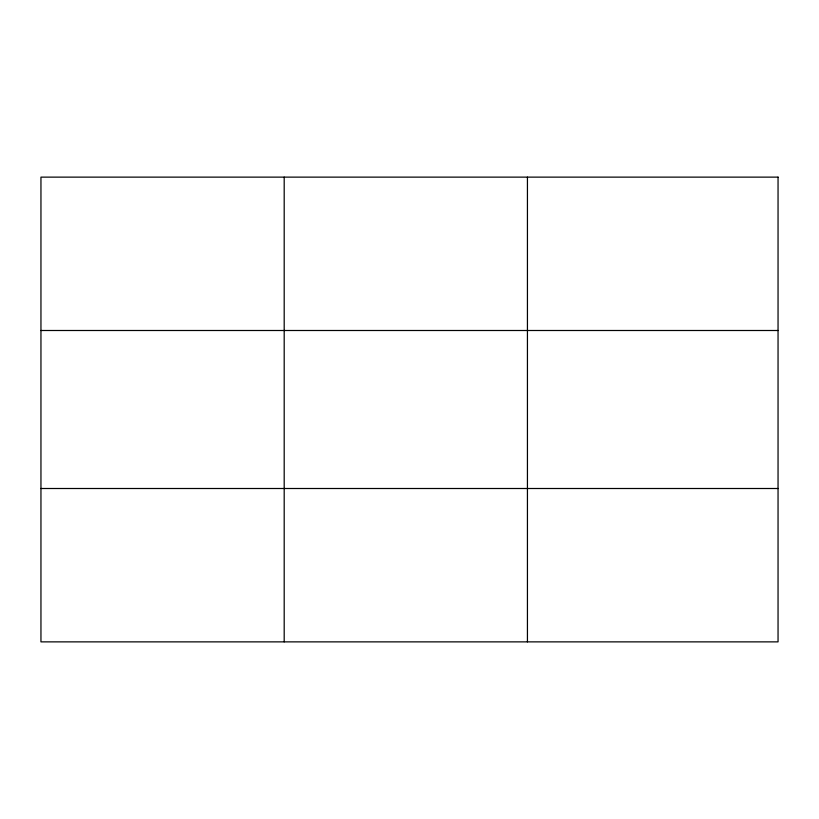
<?xml version="1.0" encoding="UTF-8"?>
<svg xmlns="http://www.w3.org/2000/svg" width="819" height="819" viewBox="0 0 819 819"><rect width="100%" height="100%" fill="white"/><g stroke="black" fill="none" stroke-linecap="round" stroke-linejoin="round"><path stroke-width="1.23" d="M284.193 177.129L284.193 641.871M527.436 177.129L527.436 641.871M40.95 330.497L778.05 330.497M40.95 488.503L778.05 488.503M778.05 177.129L778.05 641.871L40.95 641.871L40.95 177.129L778.05 177.129"/></g></svg>
